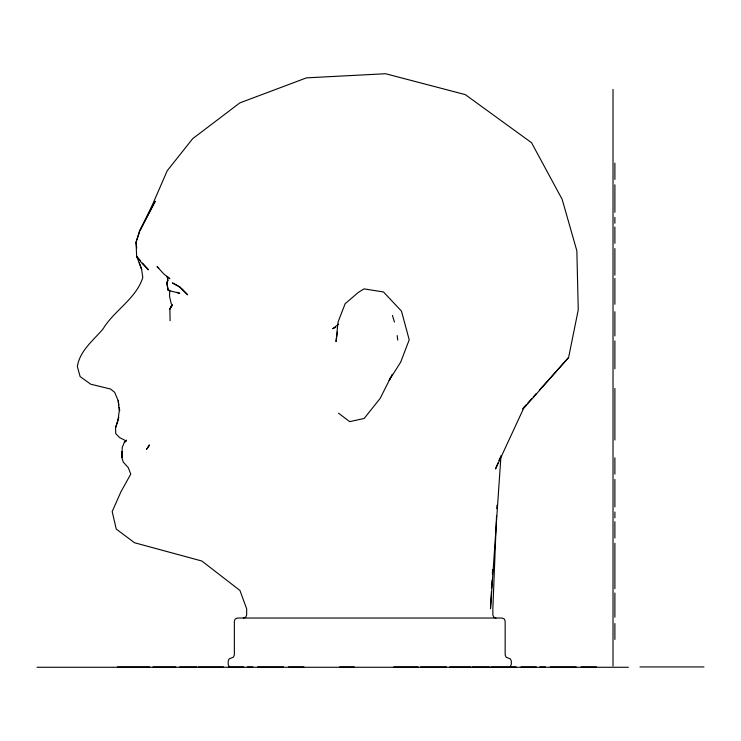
<?xml version="1.0" encoding="UTF-8"?>
<svg xmlns="http://www.w3.org/2000/svg" width="741" height="741" viewBox="0 0 741 741"><rect width="100%" height="100%" fill="white"/><g stroke="black" fill="none" stroke-linecap="round" stroke-linejoin="round"><path stroke-width="1.11" d="M496.553 515.551L492.848 608.796L492.848 614.956L493.756 617.133L495.942 618.031M496.831 508.641L496.97 505.195M169.772 290.101L169.522 296.196L171.152 303.449L172.181 304.875L169.911 308.914L170.087 320.733M491.44 591.531L490.486 608.796L500.999 455.548M491.635 588.076L492.08 580.018M492.395 574.266L492.654 569.662M337.461 331.783L336.016 341.629L338.035 322.02L345.158 303.699L358.301 292.426L364.026 288.87L383.505 291.973L401.474 311.127L409.217 339.776L400.696 362.117L389.164 380.374L390.535 377.373M498.054 462.782L495.525 468.979L523.609 408.421L568.588 357.542L578.258 309.868L576.841 250.819L562.15 199.31L531.538 142.707L465.292 94.616L385.57 73.73L306.459 77.861L239.843 102.897L192.669 138.697L167.234 170.717L152.618 204.377L140.086 230.377L155.23 201.265L139.521 230.951L136.029 242.307L136.659 256.414L141.642 269.335L142.781 277.532C136.205 298.725 114.244 310.303 103.073 328.911C93.347 340.425 79.732 350.743 77.36 366.582L80.139 376.604L90.773 384.218L110.557 389.016L114.642 392.295L118.189 400.696L118.875 405.114M167.929 280.042L166.966 283.627L168.188 290.407L179.748 293.288L176.766 292.25M118.847 417.257L115.55 427.724L115.763 433.642L119.597 437.588L126.313 441.015L124.34 442.368L122.237 447.397L121.839 457.512L123.284 462.097L128.258 467.627L130.777 474.083L120.839 491.987L112.187 511.549L116.244 529.065L134.492 542.736L201.848 561.011L239.927 590.457L246.66 608.796L246.66 614.956L245.753 617.133L243.567 618.031M115.55 427.724L117.93 420.573L119.282 410.792L118.189 400.696M168.188 290.407L166.855 283.099L167.846 280.135M139.716 231.461L136.029 242.307L136.724 248.05M498.888 460.707L500.156 457.614M510.41 666.372L511.318 664.195L511.318 661.111L510.41 658.934L506.066 657.137L505.158 654.961L505.158 621.106L504.25 618.93L502.065 618.031L237.444 618.031L235.258 618.93L234.351 621.106L234.351 654.961L233.443 657.137L229.099 658.934L228.2 661.111L228.2 664.195L229.099 666.372M172.431 305.079L169.911 308.914L171.569 305.301M392.267 374.307L380.198 398.362L364.164 418.47L349.696 421.638L338.498 413.172M169.911 308.914L171.504 306.357M149.367 444.813L146.505 449.389L149.265 445.665M522.516 408.912L526.351 404.632M527.888 402.919L531.732 398.639M533.261 396.926L536.336 393.499M539.411 390.081L568.588 357.542M124.34 442.368L126.415 440.135M338.591 324.123L332.7 328.717L335.775 327.327M117.374 666.937L149.747 666.937M153.016 666.937L175.793 666.937M179.665 666.937L196.81 666.937M198.421 666.937L223.458 666.937M228.385 666.937L243.743 666.937M247.299 666.937L252.848 666.937M257.627 666.937L283.516 666.937M288.518 666.937L303.884 666.937M339.684 666.937L354.318 666.937M393.777 666.937L418.165 666.937M420.629 666.937L446.517 666.937M449.731 666.937L470.702 666.937M472.258 666.937L489.403 666.937M491.014 666.937L516.051 666.937M520.979 666.937L536.336 666.937M539.893 666.937L545.441 666.937M550.211 666.937L576.109 666.937M581.111 666.937L596.468 666.937M639.992 666.937L703.95 666.937M37.05 667.27L628.349 667.27M180.739 287.452L172.412 282.905L178.674 286.378L187.686 294.825L181.508 288.268M158.75 268.038L157.027 266.556L163.937 274.087L169.856 278.727L166.901 276.347L167.725 279.209L166.966 283.627L166.855 283.099M140.336 260.591L136.659 256.414L141.837 263.101L148.422 269.77L142.541 263.092M139.289 262.805L141.642 269.335M392.452 315.453L394.453 322.076M119.218 407.328L119.736 410.644M397.167 335.562L397.769 340.119M614.891 163.113L614.891 179.433M614.891 184.759L614.891 212.269M614.891 217.335L614.891 223.236M614.891 227.015L614.891 243.326M614.891 248.568L614.891 275.17M614.891 278.421L614.891 304.245M614.891 311.748L614.891 335.951M614.891 340.879L614.891 368.805M614.891 388.46L614.891 440.006M614.891 457.818L614.891 474.129M614.891 479.455L614.891 506.964M614.891 512.031L614.891 517.931M614.891 521.71L614.891 538.031M614.891 543.264L614.891 588.669M614.891 592.995L614.891 617.197M614.891 623.505L614.891 639.437M613.02 89.448L613.02 665.918M122.061 451.473L121.839 457.512L122.061 451.473"/></g></svg>
